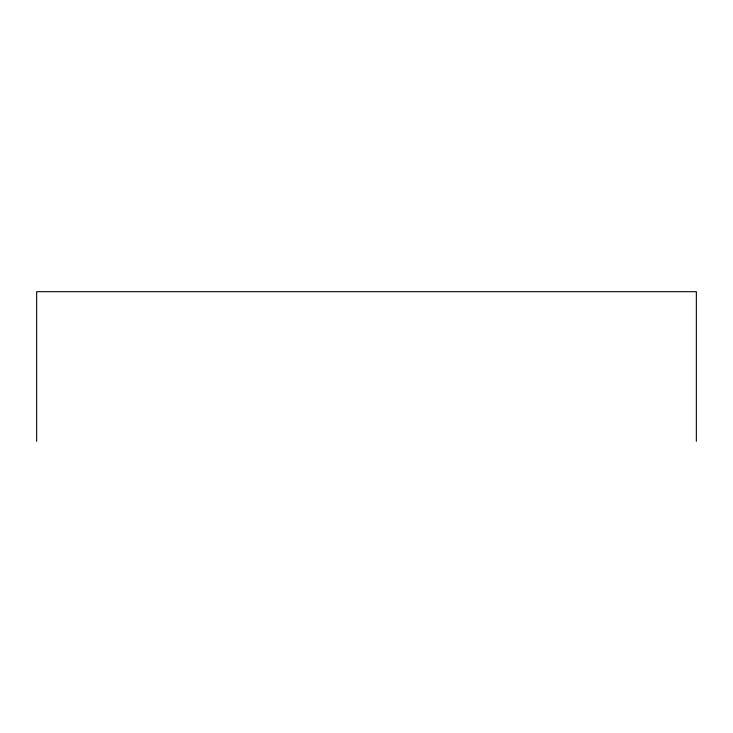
<?xml version="1.0" encoding="UTF-8"?>
<svg xmlns="http://www.w3.org/2000/svg" width="733" height="733" viewBox="0 0 733 733"><rect width="100%" height="100%" fill="white"/><g stroke="black" fill="none" stroke-linecap="round" stroke-linejoin="round"><path stroke-width="1.1" d="M696.35 441.312L696.35 291.688L36.65 291.688L36.65 441.312"/></g></svg>
